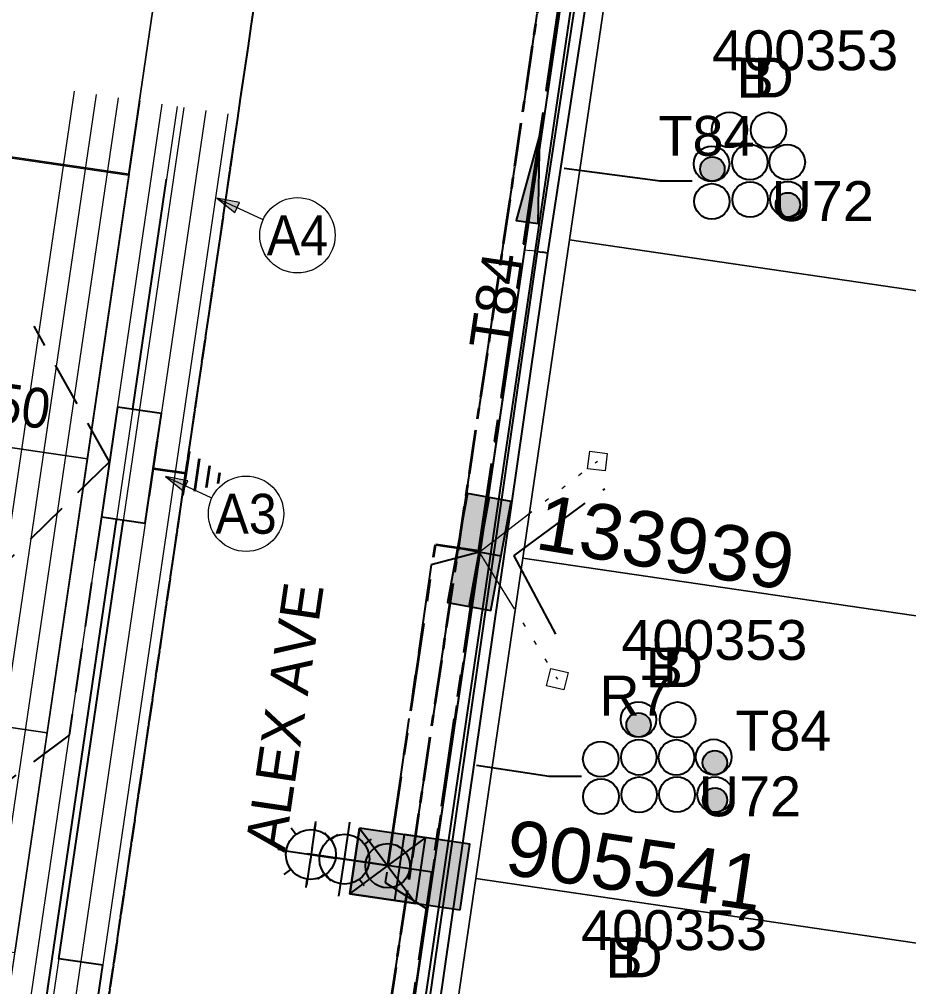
# Model space of a CAD drawing. Header units: metres. Extents: x 302924 to 304532, y 6268290 to 6269135.
# Drawn here: x 304173.88 to 304213.98, y 6268703.81 to 6268747.44 of the extents above; entities that cross this region are included whole.
import ezdxf
from ezdxf.enums import TextEntityAlignment as Align

# ---------------------------------------------------------------- set-up
doc = ezdxf.new("R2010")
doc.units = ezdxf.units.M
for name, pattern in [('Cable Exist OH', [1, 1, 0]), ('Cable Exist UG', [7, 4, -1, 1, -1]), ('IE Trench LV', [6, 4, -2]), ('PHANTOMX2', [6.6, 3, -0.75, 0.2, -0.75, 0.2, -0.75, 0.2, -0.75])]:
    doc.linetypes.add(name, pattern=pattern)
doc.layers.get('0').update_dxf_attribs({"color": 6})
for name, color, linetype, lineweight in [('_User Miscellaneous1', 30, 'Continuous', 13), ('_User Miscellaneous3', 51, 'Continuous', 13), ('_User Miscellaneous5', 121, 'Continuous', 13), ('_User Miscellaneous7', 3, 'Continuous', 13), ('_User Miscellaneous9', 211, 'Continuous', 13), ('_User_HV_Exist', 1, 'Continuous', 35), ('_User_LV_Exist', 5, 'Continuous', 35), ('_User_LV_Final', 5, 'Continuous', 25), ('Cadastre Developer_SP_NEW', 92, 'Continuous', 15), ('Cadastre Roads_SP_EXT', 218, 'Continuous', 15), ('Mains_HV_EXT', 13, 'Continuous', 25), ('Mains_LV_EXT', 163, 'Continuous', 25), ('Mains_LV_SL_EXT', 135, 'Continuous', 25), ('Mains_SL_EXT', 131, 'Continuous', 25), ('Services_SP_EXT', 42, 'PHANTOMX2', 20)]:
    doc.layers.add(name, color=color, linetype=linetype, lineweight=lineweight)
doc.layers.add('_User Miscellaneous10', color=252, linetype='Continuous', lineweight=13, plot=False, transparency=0.75)
for name, color, linetype in [('Duct_SP_EXT', 30, 'Continuous'), ('Equip_SP_LV_NEW', 2, 'Continuous'), ('Equip_SP_SL_EXT', 7, 'Continuous'), ('Mains_LV_New_T84', 2, 'Cable x'), ('Services_SP_NEW_UG', 2, 'IE Trench LV'), ('SupportsUG_SP_LV_EXT', 7, 'Continuous'), ('SupportsUG_SP_LV_SL_EXT', 7, 'Continuous'), ('Trench_SP_EXT', 7, 'Continuous'), ('Trench_SP_NEW', 2, 'Continuous')]:
    doc.layers.add(name, color=color, linetype=linetype)
doc.styles.add('COLUMN_LABEL', font='arial.ttf', dxfattribs={"height": 2})
doc.styles.add('iecARIAL', font='arial.ttf', dxfattribs={"height": 2})
doc.styles.add('POLE_LABEL', font='arial.ttf', dxfattribs={"height": 2})
doc.styles.add('SL_LABEL', font='arial.ttf', dxfattribs={"height": 2})
doc.styles.get("Standard").update_dxf_attribs({"font": 'arial.ttf'})
doc.linetypes.add('Cable x', pattern='A,4.5,-0.01,["X",Standard,S=1.25,R=0,X=0,Y=-0.65],-1.2', length=5.71)
doc.linetypes.add('IE Trench HV', pattern='A,4,-0.4,["/",Standard,S=2,R=0,X=0.25,Y=-1],-1.6', length=6)

# ---------------------------------------------------------------- blocks, each defined once
blk = doc.blocks.new('COLUMN_EXT')
blk.add_hatch(color=256).paths.add_polyline_path([(1.5, -1.5), (1.5, 1.5), (-1.5, 1.5), (-1.5, -1.5)])
blk.add_lwpolyline([(1.5, 1.5), (-1.5, 1.5), (-1.5, -1.5), (1.5, -1.5)], close=True)
at = {"flags": 1}
blk.add_attdef('Z', (-1.813, 2.351), '', height=0.2, rotation=180, dxfattribs=at)
at = {"flags": 9}
for tag, p in [('SUBURB', (-1.813, 1.8)), ('NOTES', (-1.813, 2)), ('STREETNAME', (-1.813, 1.6)), ('LOCATION', (-1.813, 1.4)), ('LEGEND', (-1.813, 1.2)), ('USAGE', (-1.813, 1)), ('STATE', (-1.813, 0.8)), ('COLUMN_TYPE', (-1.813, 0.4)), ('OWNED_BY', (-1.813, 0.6))]:
    blk.add_attdef(tag, text='', height=0.2, rotation=180, dxfattribs=at).set_placement(p, align=Align.MIDDLE_LEFT)
for tag, style, p in [('STRUCTURE_PLANT_NUMBER', 'POLE_LABEL', (-1.813, -0.031)), ('STREET_CODE', 'COLUMN_LABEL', (-1.813, 0.2))]:
    blk.add_attdef(tag, text='', height=0.2, rotation=180, dxfattribs=dict(at, style=style)).set_placement(p, align=Align.MIDDLE_LEFT)
at = {"style": 'COLUMN_LABEL', "width": 0.9, "flags": 8}
blk.add_attdef('ASSET_NUM', text='', height=2, rotation=270, dxfattribs=at).set_placement((2, -4), align=Align.MIDDLE_LEFT)
blk = doc.blocks.new('PILLAR_EXT')
blk.add_hatch(color=256).paths.add_polyline_path([(-2.5, 1), (-2.5, -1), (2.5, -1), (2.5, 1)])
for p, q in [((0, 1), (0, -1)), ((-2.5, 0), (2.5, 0))]:
    blk.add_line(p, q)
at = {"ltscale": 10}
blk.add_line((2.5, 0), (-2.5, 0), dxfattribs=at)
blk.add_lwpolyline([(-2.5, -1), (-1.25, -1), (1.25, -1), (2.5, -1), (2.5, 1), (-2.5, 1)], close=True)
at = {"width": 0.9, "flags": 8}
blk.add_attdef('ASSET_NUM', text='', height=2, rotation=90, dxfattribs=at).set_placement((-2, 4), align=Align.MIDDLE_LEFT)
for tag, p, flags in [('OWNED_BY', (0, -0.2), 9), ('STATE', (0, -0.4), 9), ('SUPPORT_TYPE', (0, -0.6), 9), ('USAGE', (0, -0.8), 9), ('LEGEND', (0, -1), 9), ('LOCATION', (0, -1.2), 9), ('NOTES', (0, -1.4), 9), ('STREETNAME', (0, -1.8), 9), ('PARENT', (0, -1.6), 9), ('SUBURB', (0, -2), 1)]:
    blk.add_attdef(tag, p, '', height=0.2, dxfattribs=dict(flags=flags))
blk = doc.blocks.new('DUCT_EXT')
blk.add_circle((0, 0.8), 0.8)
at = {"flags": 1}
blk.add_attdef('Z', (0, 0), '', height=0.2, dxfattribs=at)
at = {"flags": 9}
for tag, p in [('DUCT_CODE', (0, 0)), ('XSECT_TYPE', (0, -0.2)), ('FB_REFERENCE', (0, -0.4)), ('STATE', (0, -0.6)), ('NOTES', (0, -0.8))]:
    blk.add_attdef(tag, text='', height=0.2, dxfattribs=at).set_placement(p, align=Align.MIDDLE_LEFT)
blk = doc.blocks.new('*U495')
at = {"transparency": 33554687, "width": 0.9}
blk.add_attdef('LNUMBER', text='', height=1, rotation=171.642, dxfattribs=at).set_placement((-6.78, 2.007), align=Align.MIDDLE_LEFT)
at = {"transparency": 33554687, "flags": 9}
for tag, p in [('LRATECODE', (-7.4, 0)), ('LOUTREACHVOCAB', (-7.2, 0)), ('LOUTREACH', (-7, 0)), ('LANTNUMBER', (-6.6, 0)), ('LNEW', (-6.4, 0)), ('LMASTVOCAB', (-6.2, 0)), ('LMAST', (-6, 0)), ('STATE', (-2, 0)), ('OWNED_BY', (-1.8, 0)), ('ORIENTATION', (-1.6, 0)), ('OPERATING_VOLTAGE', (-1.4, 0)), ('NO_PHASES', (-1.2, 0)), ('LANTERN_TYPE', (-1, 0)), ('LANTERN_PURPOSE', (-0.8, 0)), ('CONTROL_TYPE', (-0.6, 0)), ('CONSTRUCTED_VOLTAGE', (-0.4, 0))]:
    blk.add_attdef(tag, text='', height=0.001, rotation=270, dxfattribs=at).set_placement(p, align=Align.MIDDLE_LEFT)
at = {"transparency": 33554687, "style": 'SL_LABEL', "flags": 9}
blk.add_attdef('STREET_CODE', text='', height=0.001, rotation=270, dxfattribs=at).set_placement((0.001, 0), align=Align.MIDDLE_LEFT)
at = {"transparency": 33554687, "flags": 1}
blk.add_attdef('Z', (0, 0), '', height=0.001, rotation=270, dxfattribs=at)
at = {"transparency": 33554687, "flags": 9}
for tag, p in [('LREMOVE', (0, -7.6)), ('LREPLACE', (0, -7.8)), ('LTYPE', (0, -8)), ('LTYPEVOCAB', (0, -8.2)), ('LEGEND', (0, -8.4)), ('SUBURB', (0, -8.6)), ('STREETNAME', (0, -8.8)), ('LOCATION', (0, -9)), ('NOTES', (0, -9.2)), ('MAINTAINED_BY', (0, -9.863))]:
    blk.add_attdef(tag, text='', height=0.001, dxfattribs=at).set_placement(p, align=Align.MIDDLE_LEFT)
blk.add_attdef('OPERATED_BY', (0, -9.607), '', height=0.001, dxfattribs=at)
at = {"transparency": 33554687}
blk.add_wipeout([(-5.627, 0.827), (-4.853, 1.785), (-3.712, 2.251), (-2.754, 1.477), (-2.288, 0.336), (-3.062, -0.622), (-4.203, -1.088), (-5.161, -0.314)], dxfattribs=at)
for p, q in [((-3.958, 0.581), (-3.712, 2.251)), ((-4.853, 1.785), (-4.629, 1.484)), ((-2.754, 1.477), (-3.055, 1.253)), ((-3.958, 0.581), (-5.627, 0.827)), ((-4.203, -1.088), (-3.958, 0.581)), ((0, 0), (-3.958, 0.581)), ((-5.161, -0.314), (-4.86, -0.09)), ((-3.062, -0.622), (-3.286, -0.321))]:
    blk.add_line(p, q, dxfattribs=at)
blk.add_circle((-3.958, 0.581), 1.125, dxfattribs=at)
at = {"transparency": 33554687, "flags": 9}
for tag, p in [('LLAMPVOCAB', (-5.8, 0)), ('LLAMP', (-5.6, 0)), ('LEXIST', (-5.4, 0)), ('LCHARGE3PERCENT', (-5.2, 0)), ('LCHARGE3', (-5, 0)), ('LCHARGE2PERCENT', (-4.8, 0)), ('LCHARGE2', (-4.6, 0)), ('LCHARGE1PERCENT', (-4.4, 0)), ('LCHARGE1', (-4.2, 0)), ('LCATEGORY', (-4, 0)), ('LBRACKETVOCAB', (-3.8, 0)), ('LBRACKET', (-3.6, 0)), ('LKINGHEIGHT', (-3.4, 0)), ('CREPLACE', (-3.2, 0)), ('CREMOVE', (-3, 0)), ('CNUMBER', (-2.8, 0)), ('CNEW', (-2.6, 0)), ('CEXIST', (-2.4, 0)), ('USAGE', (-2.2, 0))]:
    blk.add_attdef(tag, text='', height=0.001, rotation=270, dxfattribs=at).set_placement(p, align=Align.MIDDLE_LEFT)
blk = doc.blocks.new('CCP_EXT')
at = {"flags": 9}
for tag, p in [('OWNED_BY', (0, -1)), ('USAGE', (0, -1.2)), ('LEGEND', (0, -1.4)), ('STATE', (0, -1.8)), ('LIFE_SUPPORT', (0, -1.6)), ('NOTES', (0, -2))]:
    blk.add_attdef(tag, text='', height=0.2, dxfattribs=at).set_placement(p, align=Align.MIDDLE_LEFT)
at = {"transparency": 33554687}
blk.add_wipeout([(0, 0.566), (0.566, 0), (0, -0.566), (-0.566, 0)], dxfattribs=at)
blk.add_lwpolyline([(-0.566, 0), (0, 0.566), (0.566, 0), (0, -0.566), (-0.566, 0)])
at = {"flags": 1}
blk.add_attdef('Z', (0, 0), '', height=0.2, dxfattribs=at)
at = {"flags": 9}
for tag, p in [('CCP_TYPE', (0, 0)), ('CONSTRUCTED_VOLTAGE', (0, -0.2)), ('NO_PHASES', (0, -0.4)), ('OPERATING_VOLTAGE', (0, -0.6)), ('ORIENTATION', (0, -0.8))]:
    blk.add_attdef(tag, text='', height=0.2, dxfattribs=at).set_placement(p, align=Align.MIDDLE_LEFT)
blk = doc.blocks.new('CABLE_LARGE_EXT')
h = blk.add_hatch(color=256)
edge = h.paths.add_edge_path()
edge.add_arc((0, 0.55), 0.55, 0, 360)
blk.add_circle((0, 0.55), 0.55)
at = {"flags": 1}
blk.add_attdef('Z', (0, 0), '', height=0.2, dxfattribs=at)
at = {"flags": 9}
for tag, p in [('COND_CODE', (0, 0)), ('STATE', (0, -0.4)), ('FB_REFERENCE', (0, -0.2)), ('XSECT_SIZE', (0, -0.6)), ('NOTES', (0, -0.8))]:
    blk.add_attdef(tag, text='', height=0.2, dxfattribs=at).set_placement(p, align=Align.MIDDLE_LEFT)
blk = doc.blocks.new('*U370')
h = blk.add_hatch(color=256)
h.dxf.hatch_style = 1
h.paths.add_polyline_path([(-2.829, 1.03), (-2.619, 1.484), (-3.632, 1.676)])
blk.add_line((-3.632, 1.676), (-1.589, 0.733))
at = {"flags": 128}
blk.add_lwpolyline([(-2.829, 1.03), (-2.619, 1.484), (-3.632, 1.676), (-2.829, 1.03)], dxfattribs=at)
blk.add_circle((0, 0), 1.7)
at = {"width": 0.9}
blk.add_attdef('CODE', text='', height=1.8, dxfattribs=at).set_placement((0, 0), align=Align.MIDDLE_CENTER)
at = {"flags": 1}
blk.add_attdef('Z', (0, 0), '', height=0.2, dxfattribs=at)
blk = doc.blocks.new('*U479')
at = {"layer": '_User_LV_Exist', "transparency": 33554687}
for p, q in [((-2.5, 1), (-2.5, -1)), ((-3.5, 0.5), (-3.5, -0.5)), ((-3, 0.75), (-3, -0.75)), ((-4, 0.25), (-4, -0.25))]:
    blk.add_line(p, q, dxfattribs=at)
at = {"transparency": 33554687, "width": 0.9}
blk.add_attdef('ASSET_NUM', text='', height=2, dxfattribs=at).set_placement((4, 2), align=Align.MIDDLE_LEFT)
at = {"transparency": 33554687}
for tag, p, flags in [('SUBURB', (-2, 0), 1), ('STREETNAME', (-1.8, 0), 9), ('PARENT', (-1.6, 0), 9), ('NOTES', (-1.4, 0), 9), ('LOCATION', (-1.2, 0), 9), ('LEGEND', (-1, 0), 9), ('USAGE', (-0.8, 0), 9), ('SUPPORT_TYPE', (-0.6, 0), 9), ('STATE', (-0.4, 0), 9), ('OWNED_BY', (-0.2, 0), 9)]:
    blk.add_attdef(tag, p, '', height=0.2, rotation=270, dxfattribs=dict(at, flags=flags))
blk.add_wipeout([(1, 2.5), (1, -2.5), (-1, -2.5), (-1, 2.5)], dxfattribs=at)
blk.add_lwpolyline([(-1, 2.5), (-1, -1.25), (-1, 1.25), (-1, -2.5), (1, -2.5), (1, 2.5)], close=True, dxfattribs=at)
at = {"layer": '_User_LV_Exist', "transparency": 33554687}
blk.add_line((-1, 0), (-2.5, 0), dxfattribs=at)
blk = doc.blocks.new('*U521')
at = {"transparency": 33554687}
h = blk.add_hatch(color=256, dxfattribs=at)
h.dxf.hatch_style = 1
h.paths.add_polyline_path([(-0.562, -3.96), (0.495, -0.07), (-0.495, 0.07)])
blk.add_line((-0.07, -0.495), (-0.562, -3.96), dxfattribs=at)
at = {"transparency": 33554687, "flags": 128}
blk.add_lwpolyline([(-0.562, -3.96), (0.495, -0.07), (-0.495, 0.07)], close=True, dxfattribs=at)
at = {"transparency": 33554687}
blk.add_circle((0, 0), 0.0001, dxfattribs=at)
blk = doc.blocks.new('*U511')
at = {"linetype": 'Continuous', "transparency": 33554687}
h = blk.add_hatch(color=256, dxfattribs=at)
h.dxf.hatch_style = 1
h.paths.add_polyline_path([(0.5, 1.5), (0.5, -1.5), (3.5, -1.5), (3.5, 1.5)])
at = {"transparency": 33554687}
h = blk.add_hatch(color=256, dxfattribs=at)
h.dxf.hatch_style = 1
h.paths.add_polyline_path([(0.5, 1.5), (3.5, -1.5), (0.5, -1.5)])
for p, q in [((-1.5, 1.125), (-1.5, 1.5)), ((0.5, 1.5), (3.5, -1.5)), ((0.5, -1.5), (3.5, 1.5)), ((-2.561, 1.061), (-2.295, 0.795)), ((-0.439, 1.061), (-0.705, 0.795)), ((-2.625, 0), (-3, 0)), ((2, 0), (-0.375, 0)), ((-2.561, -1.061), (-2.295, -0.795)), ((-0.439, -1.061), (-0.705, -0.795)), ((-1.5, -1.5), (-1.5, -1.125))]:
    blk.add_line(p, q, dxfattribs=at)
at = {"linetype": 'Continuous', "transparency": 33554687}
blk.add_line((-2.625, 0), (-0.375, 0), dxfattribs=at)
at = {"linetype": 'Continuous', "transparency": 33554687, "flags": 128}
blk.add_lwpolyline([(-1.5, 1.406), (-1.5, -1.406)], dxfattribs=at)
at = {"transparency": 33554687}
blk.add_lwpolyline([(0.5, 1.5), (0.5, -1.5), (3.5, -1.5), (3.5, 1.5)], close=True, dxfattribs=at)
at = {"transparency": 33554687, "flags": 128}
blk.add_lwpolyline([(0.5, 1.5), (3.5, -1.5), (0.5, -1.5), (0.5, 1.5)], dxfattribs=at)
at = {"transparency": 33554687}
for centre, radius in [((-1.5, 0), 1.125), ((2, 0), 1)]:
    blk.add_circle(centre, radius, dxfattribs=at)

msp = doc.modelspace()

# ---------------------------------------------------------------- linework, layer by layer
at = {"layer": '_User Miscellaneous1', "lineweight": 25, "transparency": 33554687}
for p, q in [((304176.2288, 6268597.9941), (304202.5798, 6268777.2737)), ((304176.7037, 6268597.9243), (304203.0547, 6268777.2039))]:
    msp.add_line(p, q, dxfattribs=at)
at = {"layer": '_User Miscellaneous1', "transparency": 33554687}
for p, q in [((304202.284, 6268775.2302), (304196.6651, 6268737.0521)), ((304202.7589, 6268775.1603), (304197.1399, 6268736.9823)), ((304196.6651, 6268737.0521), (304178.51, 6268613.4461)), ((304197.1399, 6268736.9823), (304178.9849, 6268613.3763)), ((304196.6651, 6268737.0521), (304196.9025, 6268737.0172)), ((304197.1399, 6268736.9823), (304196.9025, 6268737.0172))]:
    msp.add_line(p, q, dxfattribs=at)
at = {"layer": '_User Miscellaneous5', "linetype": 'Continuous', "transparency": 33554597}
msp.add_lwpolyline([(303933.939, 6268776.2554), (304178.802, 6268740.4098), (304184.0359, 6268776.0409), (304184.0359, 6268776.0409), (304177.2825, 6268785.1151), (304153.0331, 6268788.6644)], dxfattribs=at)
for points in [[(304237.0805, 6268778.5698), (304210.3623, 6268782.4904), (304204.6923, 6268778.2699), (304198.6902, 6268737.4903), (304230.3546, 6268732.8555), (304237.0805, 6268778.5698)], [(304230.3546, 6268732.8555), (304198.6902, 6268737.4903), (304196.5833, 6268723.1427), (304228.2463, 6268718.4929), (304230.3546, 6268732.8555)], [(304226.793, 6268708.5983), (304228.2463, 6268718.4929), (304196.5833, 6268723.1427), (304194.4626, 6268708.6974), (304226.1247, 6268704.0475), (304226.793, 6268708.5983)], [(304225.3405, 6268698.7038), (304226.1247, 6268704.0475), (304194.4626, 6268708.6974), (304192.646, 6268696.3289), (304224.3082, 6268691.6791), (304225.3405, 6268698.7038)]]:
    msp.add_lwpolyline(points, close=True, dxfattribs=at)
at = {"layer": '_User_LV_Exist', "color": 3, "linetype": 'Cable Exist UG', "transparency": 33554687, "flags": 128}
msp.add_lwpolyline([(304194.5971, 6268723.4616), (304198.19, 6268747.9101)], dxfattribs=at)
at = {"layer": 'Cadastre Developer_SP_NEW', "transparency": 33554687}
for points in [[(304178.8335, 6268740.4609), (304144.201, 6268745.5279), (304142.3186, 6268732.7045), (304176.9486, 6268727.621)], [(304176.9486, 6268727.621), (304142.3186, 6268732.7045), (304140.5032, 6268720.3371), (304175.133, 6268715.2536)], [(304175.133, 6268715.2536), (304140.5032, 6268720.3371), (304139.0508, 6268710.4431), (304173.6806, 6268705.3596)]]:
    msp.add_lwpolyline(points, close=True, dxfattribs=at)
msp.add_lwpolyline([(304144.201, 6268745.5279), (304178.8335, 6268740.4609), (304176.9486, 6268727.621), (304175.133, 6268715.2536), (304173.6806, 6268705.3596)], dxfattribs=at)
msp.add_lwpolyline([(304144.201, 6268745.5279), (304178.8335, 6268740.4609), (304176.9486, 6268727.621), (304175.133, 6268715.2536), (304173.6806, 6268705.3596)], dxfattribs=at)
at = {"layer": 'Duct_SP_EXT'}
for p, q in [((304203.2977, 6268776.746), (304197.2246, 6268736.9702)), ((304203.7722, 6268776.6736), (304197.6994, 6268736.8998)), ((304197.2246, 6268736.9702), (304197.462, 6268736.935)), ((304197.6994, 6268736.8998), (304197.462, 6268736.935))]:
    msp.add_line(p, q, dxfattribs=at)
for points in [[(304204.2218, 6268740.135), (304202.7658, 6268740.135), (304198.4406, 6268740.7105)], [(304199.2223, 6268713.2898), (304197.7662, 6268713.2898), (304194.4958, 6268713.7862)]]:
    msp.add_lwpolyline(points, dxfattribs=at)
at = {"layer": 'Mains_LV_EXT', "linetype": 'Cable Exist OH'}
msp.add_lwpolyline([(304175.078, 6268683.897), (304177.6732, 6268701.6272), (304184.684, 6268749.525)], dxfattribs=at)
at = {"layer": 'Mains_LV_New_T84', "color": 6, "linetype": 'Cable x', "flags": 128}
msp.add_lwpolyline([(304172.3916, 6268682.8077), (304174.3707, 6268682.5173), (304177.6382, 6268704.7787), (304175.6594, 6268705.0691), (304178.9274, 6268727.3306)], dxfattribs=at)
at = {"layer": 'Mains_SL_EXT', "linetype": 'Cable Exist OH'}
msp.add_lwpolyline([(304175.079, 6268683.9039), (304177.645, 6268701.516), (304184.684, 6268749.525)], dxfattribs=at)
at = {"layer": 'Services_SP_NEW_UG', "ltscale": 0.5, "transparency": 33554687}
msp.add_line((304176.1223, 6268715.1544), (304170.7544, 6268711.132), dxfattribs=at)
at = {"layer": 'Trench_SP_EXT', "linetype": 'Cable Exist UG'}
for points in [[(304196.1752, 6268723.2391), (304200.2738, 6268726.2717)], [(304196.1752, 6268723.2391), (304198.5104, 6268718.8309)]]:
    msp.add_lwpolyline(points, dxfattribs=at)
at = {"layer": 'Trench_SP_NEW', "linetype": 'IE Trench HV', "ltscale": 0.5, "transparency": 33554687, "flags": 128}
msp.add_lwpolyline([(304172.0753, 6268682.814), (304180.5166, 6268740.2316)], dxfattribs=at)

# ---------------------------------------------------------------- block references
at = {"layer": '_User Miscellaneous3', "color": 40}
for p, values in [((304186.4178, 6268737.7006), {'CODE': 'A4'}), ((304184.0992, 6268725.1408), {'CODE': 'A3'})]:
    msp.add_blockref('*U370', p, dxfattribs=at).add_auto_attribs(values)
at = {"layer": '_User_LV_Final', "transparency": 33554687, "rotation": 180}
msp.add_blockref('*U521', (304196.7772, 6268738.2963), dxfattribs=at)
at = {"layer": 'Duct_SP_EXT'}
for name, p in [('DUCT_EXT', (304205.8958, 6268741.6592)), ('DUCT_EXT', (304207.6568, 6268741.6469)), ('DUCT_EXT', (304205.0914, 6268740.1221)), ('DUCT_EXT', (304206.8138, 6268740.2011)), ('DUCT_EXT', (304208.5036, 6268740.1981)), ('CABLE_LARGE_EXT', (304205.1279, 6268740.1394)), ('DUCT_EXT', (304205.1044, 6268738.4299)), ('DUCT_EXT', (304206.8283, 6268738.514)), ('DUCT_EXT', (304208.5319, 6268738.5229)), ('CABLE_LARGE_EXT', (304208.532, 6268738.523)), ('DUCT_EXT', (304201.7988, 6268715.0633)), ('DUCT_EXT', (304203.5598, 6268715.051)), ('CABLE_LARGE_EXT', (304201.7989, 6268715.0633)), ('DUCT_EXT', (304200.0919, 6268713.2769)), ('DUCT_EXT', (304201.8143, 6268713.3558)), ('DUCT_EXT', (304203.5041, 6268713.3528)), ('DUCT_EXT', (304205.1868, 6268713.3693)), ('CABLE_LARGE_EXT', (304205.2363, 6268713.3606)), ('DUCT_EXT', (304200.1049, 6268711.5846)), ('DUCT_EXT', (304201.8288, 6268711.6687)), ('DUCT_EXT', (304203.5324, 6268711.6776)), ('DUCT_EXT', (304205.2473, 6268711.6753)), ('CABLE_LARGE_EXT', (304205.2473, 6268711.6754))]:
    msp.add_blockref(name, p, dxfattribs=at)
at = {"layer": 'SupportsUG_SP_LV_EXT'}
ref = msp.add_blockref('PILLAR_EXT', (304194.6124, 6268723.4139), dxfattribs=dict(at, rotation=259.5993169907597))
ref.add_attrib('ASSET_NUM', '133939', dxfattribs={"height": 2.5, "rotation": 350.62642, "style": 'iecARIAL'}).set_placement((304197.2754, 6268724.8029), align=Align.MIDDLE_LEFT)
at = {"layer": 'SupportsUG_SP_LV_SL_EXT'}
ref = msp.add_blockref('COLUMN_EXT', (304192.4921, 6268708.9803), dxfattribs=dict(at, rotation=261.6424533627047))
ref.add_attrib('ASSET_NUM', '905541', dxfattribs={"height": 2.5, "rotation": 351.64245, "style": 'COLUMN_LABEL'}).set_placement((304196.0477, 6268711.3728), align=Align.TOP_LEFT)

# ---------------------------------------------------------------- texts
at = {"layer": 'Duct_SP_EXT'}
for s, p in [('400353', (304205.1163, 6268745.1438)), ('B', (304206.2176, 6268743.9047)), ('D', (304206.9811, 6268743.917)), ('T84', (304202.6929, 6268741.2853)), ('U72', (304207.7955, 6268738.3429)), ('400353', (304201.0193, 6268718.5478)), ('B', (304202.1207, 6268717.3087)), ('D', (304202.8841, 6268717.321)), ('R7', (304200.0313, 6268716.0388)), ('T84', (304206.1609, 6268714.4589)), ('U72', (304204.5107, 6268711.4953)), ('400353', (304199.2031, 6268705.4618)), ('B', (304200.3045, 6268704.2227)), ('D', (304201.068, 6268704.2351))]:
    msp.add_text(s, height=1.8, dxfattribs=at).set_placement(p)
at = {"layer": 'Mains_LV_EXT'}
msp.add_text('T84', height=1.8, rotation=81.66295, dxfattribs=at).set_placement((304195.941, 6268732.4794))

# ---------------------------------------------------------------- next in the draw order: block references
at = {"layer": 'Equip_SP_SL_EXT'}
msp.add_blockref('*U495', (304192.4921, 6268708.9803), dxfattribs=at)
at = {"layer": 'Services_SP_EXT'}
for p, rotation in [((304199.9411, 6268727.5193), 217.5993169990005), ((304198.1358, 6268717.6837), 121.5993169339181)]:
    msp.add_blockref('CCP_EXT', p, dxfattribs=dict(at, rotation=rotation))

# ---------------------------------------------------------------- next in the draw order: linework, layer by layer
at = {"layer": '_User_LV_Exist', "color": 3, "linetype": 'Cable Exist UG', "transparency": 33554687, "flags": 128}
for points in [[(304183.7712, 6268649.6207), (304194.6145, 6268723.4583)], [(304190.5045, 6268709.3296), (304192.6358, 6268723.7491), (304194.5971, 6268723.4616)]]:
    msp.add_lwpolyline(points, dxfattribs=at)
at = {"layer": 'Cadastre Roads_SP_EXT', "linetype": 'Continuous'}
msp.add_lwpolyline([(304182.109, 6268624.5969), (304183.9264, 6268636.9644), (304185.743, 6268649.3318), (304187.5596, 6268661.6993), (304189.0128, 6268671.5939), (304190.8294, 6268683.9614), (304192.646, 6268696.3289), (304194.4625, 6268708.6973), (304196.5833, 6268723.1427), (304198.6902, 6268737.4903), (304204.6923, 6268778.2699), (304184.0359, 6268776.041), (304178.802, 6268740.4099), (304171.7932, 6268692.6976), (304169.4987, 6268677.0791), (304160.206, 6268613.7674), (304158.3872, 6268601.389), (304178.184, 6268597.8817), (304182.109, 6268624.5969)], close=True, dxfattribs=at)
at = {"layer": 'Duct_SP_EXT'}
for p, q in [((304197.2246, 6268736.9702), (304179.3936, 6268613.3156)), ((304197.6994, 6268736.8998), (304179.8687, 6268613.2471))]:
    msp.add_line(p, q, dxfattribs=at)
at = {"layer": 'Mains_HV_EXT', "linetype": 'Cable Exist UG'}
msp.add_lwpolyline([(304177.3589, 6268612.6811), (304186.6185, 6268676.1588), (304195.6387, 6268736.8101), (304204.9224, 6268800.2787), (304205.0517, 6268801.1219), (304205.8626, 6268806.7925)], dxfattribs=at)
at = {"layer": 'Mains_LV_EXT', "linetype": 'Cable Exist UG'}
for points in [[(304194.6125, 6268723.4138), (304199.3158, 6268755.434), (304197.5562, 6268757.2552), (304199.4261, 6268769.9597), (304201.8187, 6268772.4798), (304202.2556, 6268775.4478)], [(304194.6125, 6268723.4139), (304192.443, 6268722.8302), (304192.443, 6268722.8302), (304190.378, 6268708.5041), (304192.2475, 6268707.3155), (304192.2475, 6268707.3155), (304190.6931, 6268696.4721), (304188.8701, 6268684.0991)]]:
    msp.add_lwpolyline(points, dxfattribs=at)
at = {"layer": 'Mains_LV_SL_EXT', "linetype": 'Cable Exist UG'}
msp.add_lwpolyline([(304194.6125, 6268723.4139), (304192.4921, 6268708.9804)], dxfattribs=at)
at = {"layer": 'Services_SP_EXT'}
for points in [[(304194.6125, 6268723.4138), (304199.9412, 6268727.5194)], [(304194.6125, 6268723.4138), (304198.1359, 6268717.6836)]]:
    msp.add_lwpolyline(points, dxfattribs=at)

# ---------------------------------------------------------------- next in the draw order: block references
at = {"layer": '_User_LV_Final', "transparency": 33554687, "rotation": 351.6455681568107}
msp.add_blockref('*U511', (304188.5081, 6268709.5555), dxfattribs=at)

# ---------------------------------------------------------------- next in the draw order: texts
at = {"layer": '_User_HV_Exist', "transparency": 33554687}
msp.add_text('ALEX AVE', height=1.8, rotation=81.61038, dxfattribs=at).set_placement((304185.8386, 6268709.8375, 44.6681))
at = {"layer": '_User_LV_Exist', "transparency": 33554687}
msp.add_text('ALEX AVE', height=1.8, rotation=81.61038, dxfattribs=at).set_placement((304185.8386, 6268709.8375, 44.6681))

# ---------------------------------------------------------------- next in the draw order: block references
at = {"layer": 'Equip_SP_LV_NEW', "linetype": 'Continuous'}
ref = msp.add_blockref('*U479', (304178.9274, 6268727.3306), dxfattribs=dict(at, rotation=171.6485416301706))
ref.add_attrib('ASSET_NUM', '151650', dxfattribs={"layer": '0', "height": 1.8, "rotation": 171.64854, "text_generation_flag": 6, "width": 0.9}).set_placement((304175.2516, 6268729.831), align=Align.MIDDLE_RIGHT)

# ---------------------------------------------------------------- next in the draw order: linework, layer by layer
at = {"layer": '_User Miscellaneous10', "transparency": 33554523, "flags": 128}
for points in [[(304176.3493, 6268744.1988), (304153.5426, 6268589.0662)], [(304177.3386, 6268744.0533), (304154.532, 6268588.9208)], [(304178.328, 6268743.9079), (304155.5213, 6268588.7753)], [(304179.3174, 6268743.7624), (304156.5107, 6268588.6299)], [(304180.3067, 6268743.617), (304157.5013, 6268588.493)], [(304181.2961, 6268743.4715), (304161.6925, 6268610.1269)], [(304182.2855, 6268743.3261), (304159.4826, 6268588.2192)], [(304183.2748, 6268743.1806), (304160.4732, 6268588.0823)]]:
    msp.add_lwpolyline(points, dxfattribs=at)
at = {"layer": '_User Miscellaneous10', "color": 4, "transparency": 33554523, "flags": 128}
msp.add_lwpolyline([(304180.9993, 6268743.5152), (304161.3957, 6268610.1705)], dxfattribs=at)
at = {"layer": '_User Miscellaneous7', "transparency": 33554687}
msp.add_lwpolyline([(304144.201, 6268745.5279), (304178.8335, 6268740.4609), (304176.9486, 6268727.621), (304175.133, 6268715.2536), (304173.6806, 6268705.3596)], dxfattribs=at)
at = {"layer": '_User Miscellaneous9', "transparency": 33554687}
msp.add_lwpolyline([(304144.201, 6268745.5279), (304178.8335, 6268740.4609), (304176.9486, 6268727.621), (304175.133, 6268715.2536), (304173.6806, 6268705.3596)], dxfattribs=at)
at = {"layer": '_User_HV_Exist', "linetype": 'Cable Exist UG', "ltscale": 0.5, "flags": 128}
msp.add_lwpolyline([(304177.3589, 6268612.6811), (304186.6185, 6268676.1588), (304195.6387, 6268736.8101), (304204.9224, 6268800.2787), (304205.0517, 6268801.1219), (304205.8626, 6268806.7925)], dxfattribs=at)
at = {"layer": 'Services_SP_NEW_UG', "ltscale": 0.5, "transparency": 33554687}
for p, q in [((304177.938, 6268727.4758), (304174.5448, 6268733.5984)), ((304177.938, 6268727.4758), (304172.9283, 6268722.5867)), ((304177.5746, 6268725.0023), (304176.1223, 6268715.1544))]:
    msp.add_line(p, q, dxfattribs=at)

doc.saveas('drawing.dxf')
